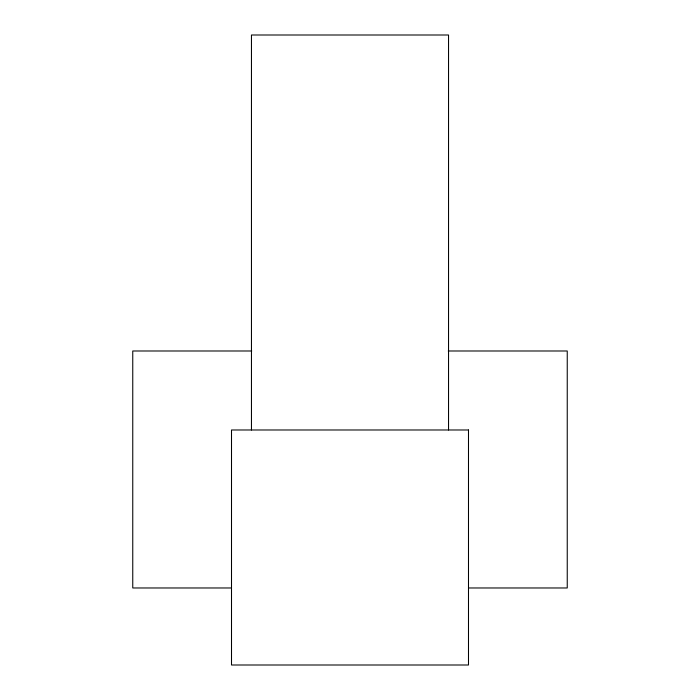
<?xml version="1.0" encoding="UTF-8"?>
<svg xmlns="http://www.w3.org/2000/svg" width="700" height="700" viewBox="0 0 700 700"><rect width="100%" height="100%" fill="white"/><g stroke="black" fill="none" stroke-linecap="round" stroke-linejoin="round"><path stroke-width="1.05" d="M251.746 350.989L132.755 350.989L132.755 587.974L231.507 587.974M448.254 350.989L567.245 350.989L567.245 587.974L468.492 587.974M448.543 429.984L448.543 35L251.457 35L251.457 429.984M468.492 429.984L231.507 429.984L231.507 665L468.492 665L468.492 429.984"/></g></svg>
